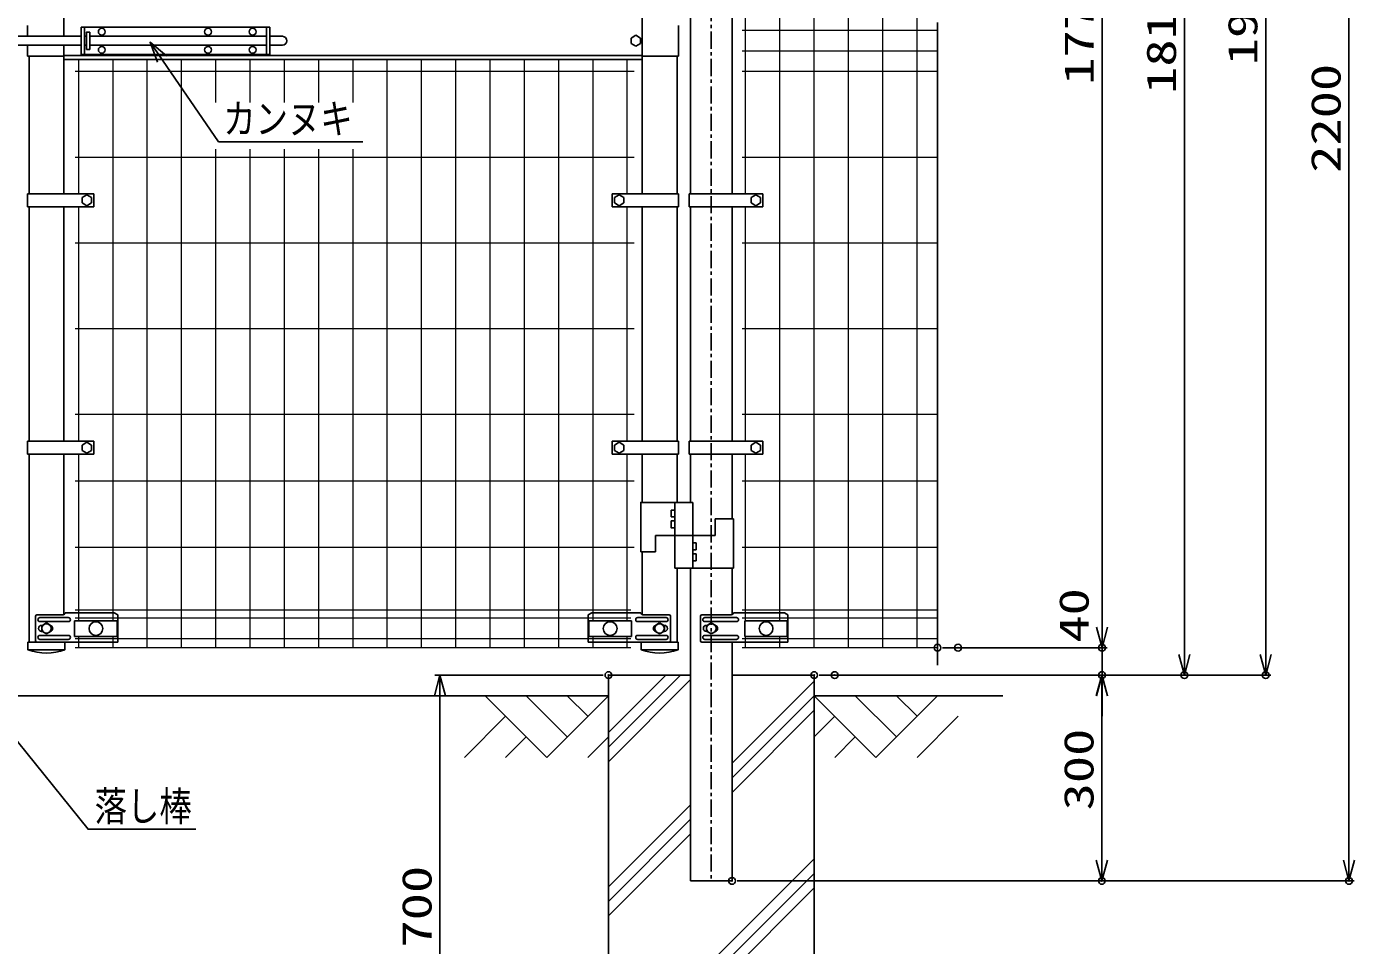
# Model space of a CAD drawing. Units: millimetres, scale not verified. Extents: x -4455 to 4455, y -3150 to 3150.
# Drawn here: x 1393 to 3329, y -1049 to 291 of the extents above; entities that cross this region are included whole.
import ezdxf
from ezdxf.enums import TextEntityAlignment as Align

# ---------------------------------------------------------------- set-up
doc = ezdxf.new("R2010")
doc.units = ezdxf.units.MM
doc.header["$LTSCALE"] = 20
doc.header["$PDMODE"] = 32
doc.header["$PDSIZE"] = 10
doc.linetypes.add('USER1', pattern=[2, 1.25, -0.25, 0.25, -0.25])
for name, color, linetype, lineweight in [('0-0_1', 7, 'Continuous', 25), ('0-1_EXTCNT-LMEC0', 1, 'Continuous', 25), ('0-2_0', 7, 'Continuous', 25), ('0-4_LAYER04', 7, 'Continuous', 25), ('0-8_2', 7, 'Continuous', 25), ('0-9_D-STR2', 7, 'Continuous', 13)]:
    doc.layers.add(name, color=color, linetype=linetype, lineweight=lineweight)
doc.layers.add('0-3_DEFPOINTS', color=7, linetype='Continuous')
doc.styles.add('ＭＳ ゴシック', font='')
doc.styles.get('ＭＳ ゴシック').set_extended_font_data('MS Gothic')

# ---------------------------------------------------------------- blocks, each defined once
blk = doc.blocks.new('_Open30')
at = {"layer": '0-2_0', "color": 1}
blk.add_line((0, 0), (-20, 0), dxfattribs=at)
blk.add_lwpolyline([(-20, 5.36), (0, 0), (-20, -5.36)], dxfattribs=at)

msp = doc.modelspace()

# ---------------------------------------------------------------- linework, layer by layer
at = {"layer": '0-0_1', "color": 3, "linetype": 'USER1'}
msp.add_line((2391.15, 1283.99), (2391.15, -952.14), dxfattribs=at)
at = {"layer": '0-0_1'}
for p, q in [((1446.95, 493.53), (1446.95, 277.02)), ((2290.35, 493.53), (2290.35, 47.51)), ((2360.9, 493.52), (2360.9, 47.52)), ((2421.4, 493.52), (2421.4, 47.52)), ((1394.15, 293.02), (1394.15, 277.02)), ((1472.25, 290.52), (1747.25, 290.52)), ((1472.25, 250.52), (1472.25, 290.52)), ((1477.25, 250.52), (1477.25, 290.52)), ((1742.25, 250.52), (1742.25, 290.52)), ((1747.25, 250.52), (1747.25, 290.52)), ((2343.15, 293.02), (2343.15, 248.02)), ((1472.25, 277.02), (1310.05, 277.02)), ((1477.25, 277.02), (1479.75, 277.02)), ((1484.75, 258.02), (1484.75, 283.02)), ((1484.75, 277.02), (1742.25, 277.02)), ((1747.25, 277.02), (1765.75, 277.02)), ((2281.05, 278.52), (2274.13, 274.52)), ((2274.13, 274.52), (2274.13, 266.52)), ((2281.05, 278.52), (2287.98, 274.52)), ((2287.98, 274.52), (2287.98, 266.52)), ((1472.25, 264.02), (1310.05, 264.02)), ((1394.15, 264.02), (1394.15, 248.02)), ((1446.95, 264.02), (1446.95, 47.51)), ((1477.25, 264.02), (1479.75, 264.02)), ((1479.75, 258.02), (1484.75, 258.02)), ((1484.75, 264.02), (1742.25, 264.02)), ((1747.25, 264.02), (1765.75, 264.02)), ((2274.13, 266.52), (2281.05, 262.52)), ((2287.98, 266.52), (2281.05, 262.52)), ((1446.95, 248.02), (1394.15, 248.02)), ((1396.15, 248.02), (1396.15, 47.51)), ((1446.95, 249.02), (2290.35, 249.02)), ((1446.95, 243.02), (2290.35, 243.02)), ((1472.25, 250.52), (1747.25, 250.52)), ((2290.35, 248.02), (2343.15, 248.02)), ((2341.15, 248.02), (2341.15, 47.51)), ((1490.65, 47.51), (1393.97, 47.51)), ((1393.97, 47.51), (1393.97, 28.53)), ((1480.5, 46.02), (1473.58, 42.02)), ((1473.58, 42.02), (1473.58, 34.02)), ((1480.5, 46.02), (1487.43, 42.02)), ((1487.43, 42.02), (1487.43, 34.02)), ((1490.65, 28.52), (1490.65, 47.52)), ((2246.65, 28.52), (2246.65, 47.52)), ((2246.65, 47.51), (2343.34, 47.51)), ((2256.8, 46.02), (2249.88, 42.02)), ((2249.88, 42.02), (2249.88, 34.02)), ((2256.8, 46.02), (2263.73, 42.02)), ((2263.73, 42.02), (2263.73, 34.02)), ((2343.34, 47.51), (2343.34, 28.53)), ((2466.15, 47.52), (2358.9, 47.52)), ((2358.9, 47.52), (2358.9, 28.52)), ((2456, 46.02), (2449.08, 42.02)), ((2449.08, 42.02), (2449.08, 34.02)), ((2456, 46.02), (2462.93, 42.02)), ((2462.93, 42.02), (2462.93, 34.02)), ((2466.15, 28.52), (2466.15, 47.52)), ((1490.65, 28.53), (1393.97, 28.53)), ((1396.15, 28.53), (1396.15, -313.49)), ((1446.95, 28.53), (1446.95, -313.49)), ((1473.58, 34.02), (1480.5, 30.02)), ((1487.43, 34.02), (1480.5, 30.02)), ((2246.65, 28.53), (2343.34, 28.53)), ((2249.88, 34.02), (2256.8, 30.02)), ((2263.73, 34.02), (2256.8, 30.02)), ((2290.35, 28.53), (2290.35, -313.49)), ((2341.15, 28.53), (2341.15, -313.49)), ((2466.15, 28.52), (2358.9, 28.52)), ((2360.9, 28.52), (2360.9, -313.48)), ((2421.4, 28.52), (2421.4, -313.48)), ((2449.08, 34.02), (2456, 30.02)), ((2462.93, 34.02), (2456, 30.02)), ((1490.65, -313.49), (1393.97, -313.49)), ((1393.97, -313.49), (1393.97, -332.47)), ((1480.5, -314.98), (1473.58, -318.98)), ((1473.58, -318.98), (1473.58, -326.98)), ((1473.58, -326.98), (1480.5, -330.98)), ((1480.5, -314.98), (1487.43, -318.98)), ((1487.43, -326.98), (1480.5, -330.98)), ((1487.43, -318.98), (1487.43, -326.98)), ((1490.65, -332.48), (1490.65, -313.48)), ((2246.65, -332.48), (2246.65, -313.48)), ((2246.65, -313.49), (2343.34, -313.49)), ((2256.8, -314.98), (2249.88, -318.98)), ((2249.88, -318.98), (2249.88, -326.98)), ((2249.88, -326.98), (2256.8, -330.98)), ((2256.8, -314.98), (2263.73, -318.98)), ((2263.73, -326.98), (2256.8, -330.98)), ((2263.73, -318.98), (2263.73, -326.98)), ((2343.34, -313.49), (2343.34, -332.47)), ((2456, -314.98), (2449.08, -318.98)), ((2449.08, -318.98), (2449.08, -326.98)), ((2449.08, -326.98), (2456, -330.98)), ((2456, -314.98), (2462.93, -318.98)), ((2462.93, -326.98), (2456, -330.98)), ((2462.93, -318.98), (2462.93, -326.98)), ((2466.15, -332.48), (2466.15, -313.48)), ((1490.65, -332.47), (1393.97, -332.47)), ((1396.15, -332.47), (1396.15, -606.48)), ((1446.95, -332.47), (1446.95, -566.28)), ((2246.65, -332.47), (2343.34, -332.47)), ((2290.35, -332.47), (2290.35, -402.73)), ((2341.15, -332.47), (2341.15, -402.73)), ((2466.15, -332.48), (2358.9, -332.48)), ((2360.9, -332.48), (2360.9, -402.73)), ((2421.4, -332.48), (2421.4, -426.73)), ((2337.8, -402.73), (2337.8, -498.73)), ((2337.8, -450.73), (2337.8, -402.73)), ((2364.25, -498.73), (2364.25, -402.73)), ((2332.8, -423.73), (2332.8, -413.73)), ((2337.8, -413.73), (2332.8, -413.73)), ((2337.8, -423.73), (2332.8, -423.73)), ((2337.8, -429.73), (2332.8, -429.73)), ((2396.9, -426.73), (2423.4, -426.73)), ((2396.9, -426.73), (2396.9, -450.73)), ((2369.1, -450.73), (2310, -450.73)), ((2310, -474.73), (2310, -450.73)), ((2337.8, -450.73), (2396.9, -450.73)), ((2364.25, -461.73), (2369.25, -461.73)), ((2369.25, -461.73), (2369.25, -471.73)), ((2310, -474.73), (2288.35, -474.73)), ((2290.35, -474.73), (2290.35, -566.28)), ((2364.25, -471.73), (2369.25, -471.73)), ((2364.25, -477.73), (2369.25, -477.73)), ((2369.25, -477.73), (2369.25, -487.73)), ((2337.8, -498.73), (2423.4, -498.73)), ((2341.15, -498.73), (2341.15, -606.48)), ((2360.9, -498.73), (2360.9, -954.48)), ((2364.25, -487.73), (2369.25, -487.73)), ((2421.4, -498.73), (2421.4, -566.28)), ((1405.76, -568.48), (1405.76, -604.48)), ((1407.76, -566.48), (1445.87, -566.48)), ((1412.12, -570.48), (1453.45, -570.48)), ((1412.12, -576.48), (1453.45, -576.48)), ((1448.87, -563.48), (1520.55, -563.48)), ((1520.55, -563.48), (1525.55, -566.48)), ((1525.55, -566.48), (1525.55, -573.23)), ((1525.55, -573.23), (1525.55, -594.48)), ((2216.76, -563.48), (2211.76, -566.48)), ((2211.76, -566.48), (2211.76, -573.23)), ((2211.76, -573.23), (2211.76, -606.48)), ((2288.44, -563.48), (2216.76, -563.48)), ((2325.19, -570.48), (2283.86, -570.48)), ((2325.19, -576.48), (2283.86, -576.48)), ((2329.55, -566.48), (2291.44, -566.48)), ((2331.55, -568.48), (2331.55, -604.48)), ((2375.36, -568.48), (2375.36, -604.48)), ((2377.36, -566.48), (2420.32, -566.48)), ((2381.72, -570.48), (2427.9, -570.48)), ((2381.72, -576.48), (2427.9, -576.48)), ((2423.32, -563.48), (2497.9, -563.48)), ((2497.9, -563.48), (2502.9, -566.48)), ((2502.9, -566.48), (2502.9, -573.23)), ((2502.9, -573.23), (2502.9, -606.48)), ((1412.12, -596.48), (1453.45, -596.48)), ((1414.46, -581.98), (1415.49, -581.98)), ((1414.46, -590.98), (1415.49, -590.98)), ((1525.55, -594.48), (1525.55, -606.48)), ((2325.19, -596.48), (2283.86, -596.48)), ((2322.84, -581.98), (2321.82, -581.98)), ((2322.84, -590.98), (2321.82, -590.98)), ((2381.72, -596.48), (2427.9, -596.48)), ((2384.06, -581.98), (2385.09, -581.98)), ((2384.06, -590.98), (2385.09, -590.98)), ((1407.76, -606.48), (1525.55, -606.48)), ((1412.12, -602.48), (1453.45, -602.48)), ((2329.55, -606.48), (2211.76, -606.48)), ((2325.19, -602.48), (2283.86, -602.48)), ((2377.36, -606.48), (2443.75, -606.48)), ((2377.36, -606.48), (2502.9, -606.48)), ((2381.72, -602.48), (2427.9, -602.48)), ((2421.4, -606.48), (2421.4, -954.48)), ((2241.15, -654.48), (2241.15, -1354.48)), ((2360.9, -654.48), (2241.15, -654.48)), ((2541.15, -654.48), (2421.4, -654.48)), ((2541.15, -654.48), (2541.15, -1354.48)), ((2241.15, -684.48), (541.15, -684.48)), ((2816.15, -684.48), (2541.15, -684.48)), ((2360.9, -954.48), (2421.4, -954.48))]:
    msp.add_line(p, q, dxfattribs=at)
at = {"layer": '0-0_1', "color": 2}
for p, q in [((2241.15, -759.48), (2346.15, -654.48)), ((2324.94, -654.48), (2241.15, -738.27)), ((2360.9, -660.95), (2241.15, -780.7)), ((2541.15, -663.27), (2421.4, -783.02)), ((2421.4, -804.23), (2541.15, -684.48)), ((2541.15, -705.7), (2421.4, -825.45)), ((2360.9, -843.52), (2241.15, -963.27)), ((2241.15, -984.48), (2360.9, -864.73)), ((2360.9, -885.95), (2241.15, -1005.7)), ((2541.15, -922.31), (2241.15, -1222.31)), ((2241.15, -1243.53), (2541.15, -943.53)), ((2541.15, -964.74), (2241.15, -1264.74))]:
    msp.add_line(p, q, dxfattribs=at)
at = {"layer": '0-0_1', "color": 4}
for p, q in [((2061.15, -684.48), (2151.15, -774.48)), ((2121.15, -684.48), (2181.15, -744.48)), ((2241.15, -684.48), (2151.15, -774.48)), ((2181.15, -684.48), (2211.15, -714.48)), ((2541.15, -684.48), (2631.15, -774.48)), ((2601.15, -684.48), (2661.15, -744.48)), ((2721.15, -684.48), (2631.15, -774.48)), ((2661.15, -684.48), (2691.15, -714.48)), ((2091.15, -714.48), (2031.15, -774.48)), ((2571.15, -714.48), (2541.15, -744.48)), ((2751.15, -714.48), (2691.15, -774.48)), ((2121.15, -744.48), (2091.15, -774.48)), ((2241.15, -744.48), (2211.15, -774.48)), ((2601.15, -744.48), (2571.15, -774.48))]:
    msp.add_line(p, q, dxfattribs=at)
at = {"layer": '0-0_1'}
for points in [[(1479.75, 258.02), (1479.75, 283.02), (1484.75, 283.02)], [(2466.15, -313.48), (2358.9, -313.48), (2358.9, -332.48)], [(2364.25, -402.73), (2288.35, -402.73), (2288.35, -474.73)], [(2337.8, -439.73), (2332.8, -439.73), (2332.8, -429.73)]]:
    msp.add_lwpolyline(points, dxfattribs=at)
for centre in [(1502.25, 283.77), (1657.25, 283.77), (1722.25, 283.77), (1502.25, 257.27), (1657.25, 257.27), (1722.25, 257.27)]:
    msp.add_circle(centre, 5, dxfattribs=at)
for centre, radius, start, end in [((1765.75, 270.52), 6.5, 270, 90), ((1407.76, -568.48), 2, 90, 180), ((1412.12, -573.48), 3, 90, 270), ((1445.87, -563.48), 3, 270, 0), ((1453.45, -573.48), 3, 270, 90), ((2283.86, -573.48), 3, 90, 270), ((2291.44, -563.48), 3, 180, 270), ((2325.19, -573.48), 3, 270, 90), ((2329.55, -568.48), 2, 0, 90), ((2377.36, -568.48), 2, 90, 180), ((2381.72, -573.48), 3, 90, 270), ((2420.32, -563.48), 3, 270, 0), ((2427.9, -573.48), 3, 270, 90), ((1412.12, -599.48), 3, 90, 270), ((1414.46, -586.48), 4.5, 90, 270), ((1426.23, -586.48), 4.5, 299.99991, 60.0015), ((1453.45, -599.48), 3, 270, 90), ((2283.86, -599.48), 3, 90, 270), ((2311.08, -586.48), 4.5, 119.9985, 240.00009), ((2322.84, -586.48), 4.5, 270, 90), ((2325.19, -599.48), 3, 270, 90), ((2381.72, -599.48), 3, 90, 270), ((2384.06, -586.48), 4.5, 90, 270), ((2395.83, -586.48), 4.5, 300.08078, 59.91922), ((2427.9, -599.48), 3, 270, 90), ((1407.76, -604.48), 2, 180, 270), ((2329.55, -604.48), 2, 270, 0), ((2377.36, -604.48), 2, 180, 270)]:
    msp.add_arc(centre, radius, start, end, dxfattribs=at)
at = {"layer": '0-1_EXTCNT-LMEC0'}
for p, q in [((3199.65, 1215.52), (3199.65, -624.48)), ((3321, 1215.52), (3321, -924.48)), ((2961, 1125.52), (2961, -584.48)), ((3081, 1125.52), (3081, -624.48)), ((2961, -584.48), (2961, -554.48)), ((2728.5, -614.48), (2968.5, -614.48)), ((2758.5, -614.48), (2968.5, -614.48)), ((2961, -614.48), (2961, -654.48)), ((2548.65, -654.48), (3207.15, -654.48)), ((2548.65, -654.48), (2968.15, -654.48)), ((2548.65, -654.48), (2968.5, -654.48)), ((2578.65, -654.48), (3088.5, -654.48)), ((2960.65, -684.48), (2960.65, -924.48)), ((2961, -684.48), (2961, -714.48)), ((2428.9, -954.48), (3328.5, -954.48)), ((2428.9, -954.48), (2968.15, -954.48))]:
    msp.add_line(p, q, dxfattribs=at)
at = {"layer": '0-1_EXTCNT-LMEC0', "color": 4}
msp.add_line((2721, 297.07), (2721, -639.87), dxfattribs=at)
at = {"layer": '0-2_0'}
for p, q in [((2423.4, -426.73), (2423.4, -498.73)), ((1462.65, -575.15), (1462.65, -598.15)), ((1524.65, -575.15), (1462.65, -575.15)), ((1524.65, -575.15), (1524.65, -598.15)), ((2212.65, -575.15), (2212.65, -598.15)), ((2212.65, -575.15), (2274.65, -575.15)), ((2440, -575.15), (2440, -598.15)), ((2502, -575.15), (2440, -575.15)), ((2502, -575.15), (2502, -598.15)), ((1462.65, -598.15), (1524.65, -598.15)), ((2440, -598.15), (2502, -598.15))]:
    msp.add_line(p, q, dxfattribs=at)
at = {"layer": '0-2_0', "color": 1}
for p, q in [((2233.65, -654.48), (1987.85, -654.48)), ((1995.35, -684.48), (1995.35, -1324.48))]:
    msp.add_line(p, q, dxfattribs=at)
at = {"layer": '0-2_0'}
for points in [[(1882.8, 123.1), (1672.49, 123.1), (1573.9, 266.83)], [(2274.65, -575.15), (2274.65, -598.15), (2212.65, -598.15)], [(1639.49, -879.34), (1482.33, -879.34), (1367.02, -736.03)]]:
    msp.add_lwpolyline(points, dxfattribs=at)
for centre in [(1493.65, -586.65), (2243.65, -586.65), (2471, -586.65)]:
    msp.add_circle(centre, 10.01, dxfattribs=at)
at = {"layer": '0-3_DEFPOINTS'}
for p in [(2721, -614.48), (2751, -614.48), (2961, -614.48), (2241.15, -654.48), (2541.15, -654.48), (2571.15, -654.48), (2961, -654.48), (3081, -654.48), (3199.65, -654.48), (2421.4, -954.48), (2960.65, -954.48), (3321, -954.48)]:
    msp.add_point(p, dxfattribs=at)
at = {"layer": '0-4_LAYER04'}
for p, q in [((1394.65, -606.48), (1394.65, -617.48)), ((1394.65, -606.48), (1448.45, -606.48)), ((1394.65, -617.48), (1448.45, -617.48)), ((1448.45, -606.48), (1448.45, -617.48)), ((2342.65, -606.48), (2288.85, -606.48)), ((2288.85, -606.48), (2288.85, -617.48)), ((2342.65, -617.48), (2288.85, -617.48)), ((2342.65, -606.48), (2342.65, -617.48))]:
    msp.add_line(p, q, dxfattribs=at)
for centre in [(1421.55, -547.62), (2315.76, -547.62)]:
    msp.add_arc(centre, 74.86, 248.94141, 291.05859, dxfattribs=at)
at = {"layer": '0-8_2'}
for p, q in [((2308.83, -582.48), (2315.75, -578.48)), ((2315.75, -578.48), (2322.68, -582.48)), ((2398.08, -582.48), (2391.15, -578.48)), ((1414.63, -582.48), (1414.63, -590.48)), ((1414.63, -590.48), (1421.55, -594.48)), ((1421.55, -594.48), (1428.48, -590.48)), ((1428.48, -590.48), (1428.48, -582.48)), ((2384.23, -590.48), (2391.15, -594.48)), ((2391.15, -594.48), (2398.08, -590.48)), ((2398.08, -590.48), (2398.08, -582.48))]:
    msp.add_line(p, q, dxfattribs=at)
for points in [[(1428.48, -582.48), (1421.55, -578.48), (1414.63, -582.48)], [(2391.15, -578.48), (2384.23, -582.48), (2384.23, -590.48)], [(2315.75, -594.48), (2308.83, -590.48), (2308.83, -582.48)], [(2322.68, -582.48), (2322.68, -590.48), (2315.75, -594.48)]]:
    msp.add_lwpolyline(points, dxfattribs=at)
for centre in [(1421.55, -586.48), (2315.75, -586.48), (2391.15, -586.48)]:
    msp.add_circle(centre, 6.93, dxfattribs=at)
at = {"layer": '0-9_D-STR2'}
for p, q in [((2491.15, -575.15), (2491.15, 1155.52)), ((2541.15, -614.48), (2541.15, 1155.52)), ((2591.15, -614.48), (2591.15, 1155.52)), ((2641.15, -614.48), (2641.15, 1155.52)), ((2691.15, -614.48), (2691.15, 1155.52)), ((2441.15, 47.52), (2441.15, 1115.27)), ((2721, 285.52), (2436.15, 285.52)), ((2721, 255.52), (2436.15, 255.52)), ((1468.65, 47.51), (1468.65, 243.02)), ((1518.65, -575.15), (1518.65, 243.02)), ((1568.65, -614.48), (1568.65, 243.02)), ((1618.65, -614.48), (1618.65, 243.02)), ((1668.65, 180.44), (1668.65, 243.02)), ((1718.65, 180.44), (1718.65, 243.02)), ((1768.65, 180.44), (1768.65, 243.02)), ((1818.65, 180.44), (1818.65, 243.02)), ((1868.65, 180.44), (1868.65, 243.02)), ((1918.65, -614.48), (1918.65, 243.02)), ((1968.65, -614.48), (1968.65, 243.02)), ((2018.65, -614.48), (2018.65, 243.02)), ((2068.65, -614.48), (2068.65, 243.02)), ((2118.65, -614.48), (2118.65, 243.02)), ((2168.65, -614.48), (2168.65, 243.02)), ((2218.65, -575.15), (2218.65, 243.02)), ((2268.65, 47.51), (2268.65, 243.02)), ((2278.62, 225.52), (1463.62, 225.52)), ((2721.04, 225.52), (2436.19, 225.52)), ((2278.65, 100.52), (1463.65, 100.52)), ((1668.65, -614.48), (1668.65, 112.55)), ((1718.65, -614.48), (1718.65, 112.55)), ((1768.65, -614.48), (1768.65, 112.55)), ((1818.65, -614.48), (1818.65, 112.55)), ((1868.65, -614.48), (1868.65, 112.55)), ((2721, 100.52), (2436.15, 100.52)), ((1468.65, -313.49), (1468.65, 28.53)), ((2268.65, -313.49), (2268.65, 28.53)), ((2441.15, -313.48), (2441.15, 28.52)), ((2278.62, -24.48), (1463.62, -24.48)), ((2721.04, -24.48), (2436.19, -24.48)), ((2278.65, -149.48), (1463.65, -149.48)), ((2721, -149.48), (2436.15, -149.48)), ((2278.65, -274.48), (1463.65, -274.48)), ((2721, -274.48), (2436.15, -274.48)), ((1468.65, -575.15), (1468.65, -332.47)), ((2268.65, -575.15), (2268.65, -332.47)), ((2441.15, -575.15), (2441.15, -332.48)), ((2278.62, -371.48), (1463.62, -371.48)), ((2721.04, -371.48), (2436.19, -371.48)), ((2278.65, -468.48), (1463.65, -468.48)), ((2721, -468.48), (2436.15, -468.48)), ((2273.65, -559.73), (1463.65, -559.73)), ((2721, -559.73), (2436.15, -559.73)), ((2273.65, -571.58), (1463.65, -571.58)), ((2721, -571.58), (2436.15, -571.58)), ((1468.65, -614.48), (1468.65, -598.15)), ((1518.65, -614.48), (1518.65, -598.15)), ((2218.65, -614.48), (2218.65, -598.15)), ((2268.65, -614.48), (2268.65, -598.15)), ((2441.15, -614.48), (2441.15, -598.15)), ((2491.15, -614.48), (2491.15, -598.15)), ((2273.65, -601.38), (1463.65, -601.38)), ((2273.65, -614.48), (1463.65, -614.48)), ((2721, -601.38), (2436.15, -601.38)), ((2721, -614.48), (2436.15, -614.48))]:
    msp.add_line(p, q, dxfattribs=at)

# ---------------------------------------------------------------- block references
at = {"layer": '0-1_EXTCNT-LMEC0', "xscale": 1.5, "yscale": 1.5}
for p, rotation in [((2961, -614.48), 270), ((2961, -614.48), 270), ((3081, -654.48), 270), ((3199.65, -654.48), 270), ((2960.65, -654.48), 90), ((2961, -654.48), 90), ((2960.65, -954.48), 270), ((3321, -954.48), 270)]:
    msp.add_blockref('_Open30', p, dxfattribs=dict(at, rotation=rotation))
at = {"layer": '0-2_0', "xscale": 1.5, "yscale": 1.5}
for p, rotation in [((1572.76, 268.47), 124.98456), ((1995.35, -654.48), 90)]:
    msp.add_blockref('_Open30', p, dxfattribs=dict(at, rotation=rotation))

# ---------------------------------------------------------------- texts
at = {"layer": '0-1_EXTCNT-LMEC0', "color": 3, "style": 'ＭＳ ゴシック', "width": 1.35}
for s, p in [('1900', (3200.48, 234.77)), ('1770', (2961.83, 206.39)), ('1810', (3081.83, 193.14)), ('2200', (3321.83, 78.02)), ('40', (2954.48, -607.14)), ('300', (2961.48, -851.73))]:
    msp.add_text(s, height=43.26, rotation=90, dxfattribs=at).set_placement(p, align=Align.BOTTOM_LEFT)
at = {"layer": '0-2_0', "color": 3, "style": 'ＭＳ ゴシック', "width": 0.8}
for s, p in [('カンヌキ', (1679.29, 122.27)), ('落し棒', (1491.83, -880.17))]:
    msp.add_text(s, height=43.26, dxfattribs=at).set_placement(p, align=Align.BOTTOM_LEFT)
at = {"layer": '0-2_0', "color": 3, "style": 'ＭＳ ゴシック', "width": 1.35}
msp.add_text('700', height=43.26, rotation=90, dxfattribs=at).set_placement((1996.17, -1051.73), align=Align.BOTTOM_LEFT)

doc.saveas('drawing.dxf')
